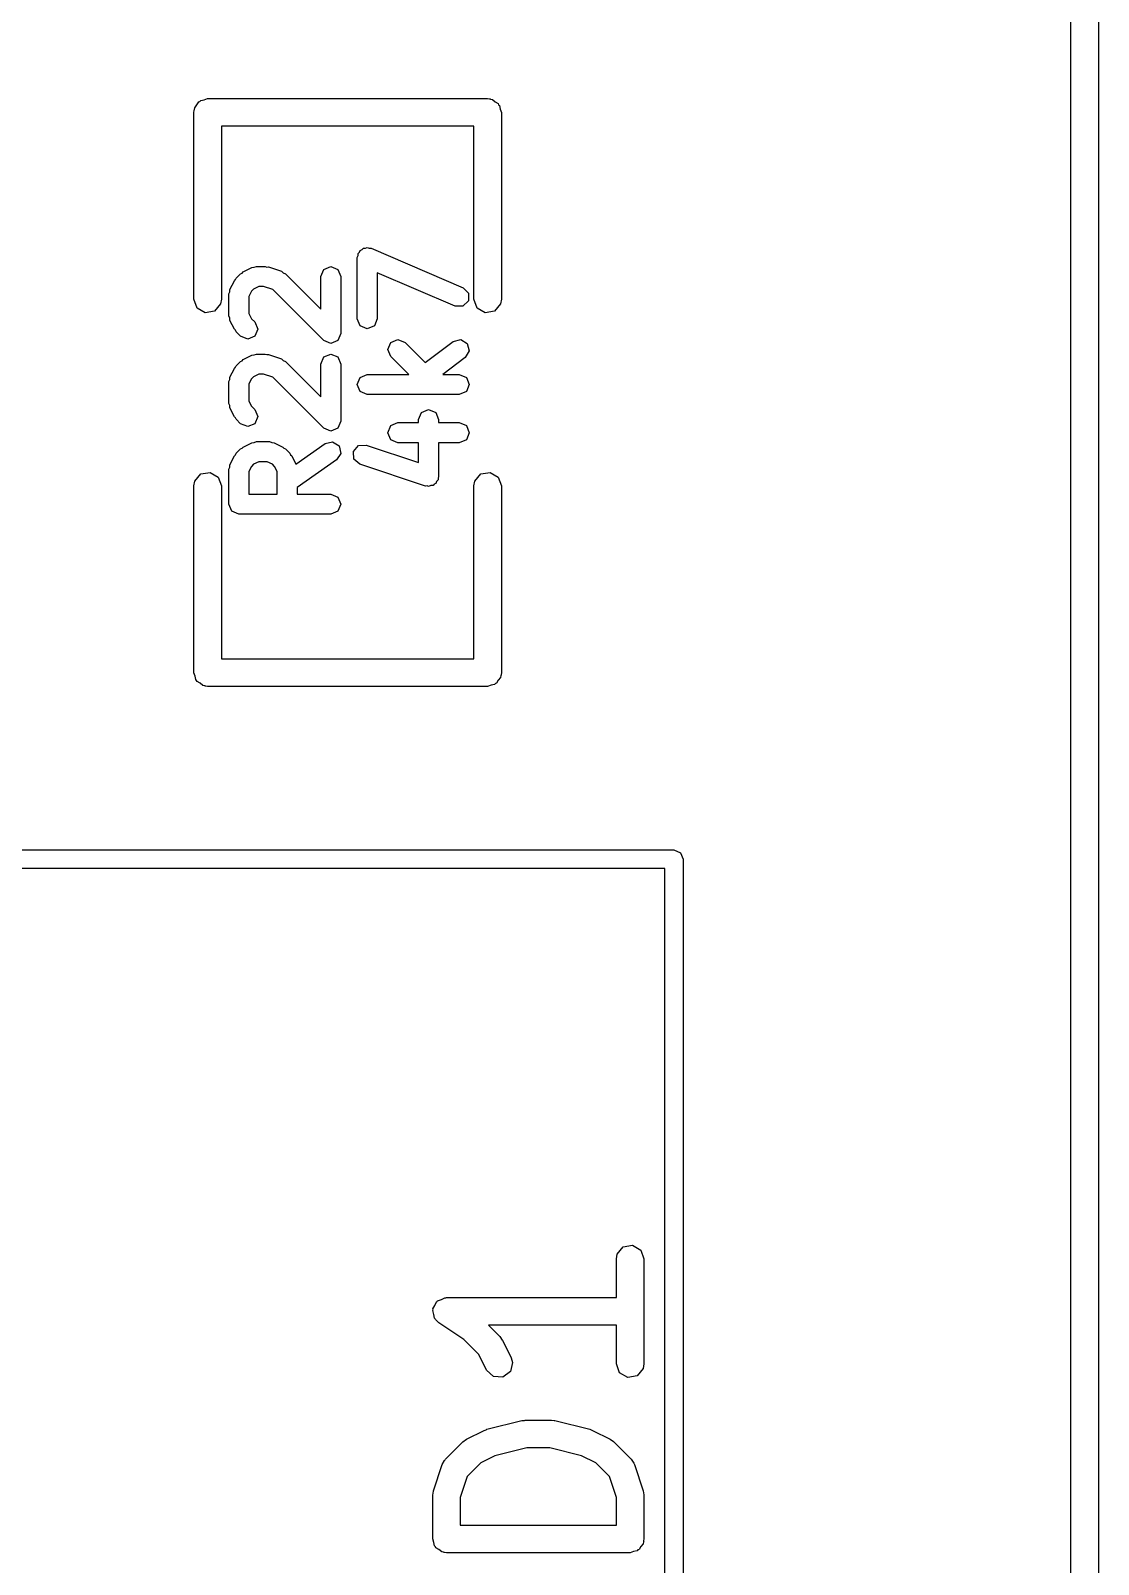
# Model space of a CAD drawing. Extents: x 1.92 to 3.29, y 0.28 to 3.35.
# Drawn here: x 2.9626 to 3.1913, y 0.758 to 1.0865 of the extents above; entities that cross this region are included whole.
import ezdxf

# ---------------------------------------------------------------- set-up
doc = ezdxf.new("R2010")
doc.units = 0
doc.header["$MEASUREMENT"] = 0
doc.layers.add('BLACK', color=7, linetype='CONTINUOUS')

msp = doc.modelspace()

# ---------------------------------------------------------------- linework, layer by layer
at = {"layer": 'BLACK', "linetype": 'CONTINUOUS'}
for p, q in [((3.19134, 2.01315), (3.19134, 0.280866)), ((3.18543, 0.283819), (3.18543, 2.0102)), ((2.99822, 1.0706), (2.9986, 1.07126)), ((2.9986, 1.07126), (2.99885, 1.07135)), ((2.99885, 1.07135), (2.99902, 1.07156)), ((2.99902, 1.07156), (2.99978, 1.07169)), ((2.99978, 1.07169), (3.0005, 1.07195)), ((3.0005, 1.07195), (3.0605, 1.07195)), ((3.0605, 1.07195), (3.06088, 1.07189)), ((3.06088, 1.07189), (3.06101, 1.07191)), ((3.06101, 1.07191), (3.06113, 1.07184)), ((3.06113, 1.07184), (3.06151, 1.07177)), ((3.06151, 1.07177), (3.0621, 1.07128)), ((3.0621, 1.07128), (3.06276, 1.0709)), ((3.06276, 1.0709), (3.06285, 1.07065)), ((2.99755, 1.069), (2.99761, 1.06938)), ((2.99755, 1.029), (2.99755, 1.069)), ((2.99759, 1.06951), (2.99766, 1.06963)), ((2.99761, 1.06938), (2.99759, 1.06951)), ((2.99766, 1.06963), (2.99773, 1.07001)), ((2.99773, 1.07001), (2.99822, 1.0706)), ((3.06285, 1.07065), (3.06306, 1.07048)), ((3.06306, 1.07048), (3.06319, 1.06972)), ((3.06319, 1.06972), (3.06345, 1.069)), ((3.06345, 1.069), (3.06345, 1.029)), ((3.05755, 1.06605), (3.00345, 1.06605)), ((3.00345, 1.06605), (3.00345, 1.029)), ((3.05755, 1.029), (3.05755, 1.06605)), ((3.03256, 1.03792), (3.03273, 1.03833)), ((3.03273, 1.03833), (3.03274, 1.03877)), ((3.03274, 1.03877), (3.03303, 1.03906)), ((3.03303, 1.03906), (3.03319, 1.03944)), ((3.03319, 1.03944), (3.0336, 1.03961)), ((3.0336, 1.03961), (3.03391, 1.03992)), ((3.03391, 1.03992), (3.03433, 1.03991)), ((3.03433, 1.03991), (3.03471, 1.04007)), ((3.03471, 1.04007), (3.03512, 1.0399)), ((3.03512, 1.0399), (3.03556, 1.0399)), ((3.03556, 1.0399), (3.05526, 1.03145)), ((3.00789, 1.03458), (3.00813, 1.03484)), ((3.00813, 1.03484), (3.01, 1.03578)), ((3.01, 1.03578), (3.0105, 1.03582)), ((3.0105, 1.03582), (3.01096, 1.03601)), ((3.01096, 1.03601), (3.01284, 1.03601)), ((3.01284, 1.03601), (3.01317, 1.03587)), ((3.01317, 1.03587), (3.01352, 1.0359)), ((3.01352, 1.0359), (3.01633, 1.03496)), ((3.01633, 1.03496), (3.01671, 1.03463)), ((3.02476, 1.03386), (3.02539, 1.03538)), ((3.02539, 1.03538), (3.02691, 1.03601)), ((3.02691, 1.03601), (3.02843, 1.03538)), ((3.02843, 1.03538), (3.02906, 1.03386)), ((3.03256, 1.02479), (3.03256, 1.03792)), ((3.00529, 1.03107), (3.00623, 1.03294)), ((3.00623, 1.03294), (3.00649, 1.03318)), ((3.00649, 1.03318), (3.00663, 1.0335)), ((3.00663, 1.0335), (3.00757, 1.03444)), ((3.00757, 1.03444), (3.00789, 1.03458)), ((3.01147, 1.03171), (3.01036, 1.03115)), ((3.01249, 1.03171), (3.01147, 1.03171)), ((3.01449, 1.03104), (3.01249, 1.03171)), ((3.01671, 1.03463), (3.01717, 1.03444)), ((3.01717, 1.03444), (3.02476, 1.02685)), ((3.02476, 1.02685), (3.02476, 1.03386)), ((3.02906, 1.03386), (3.02906, 1.02166)), ((3.05356, 1.0275), (3.03686, 1.03466)), ((3.03686, 1.03466), (3.03686, 1.02479)), ((3.05526, 1.03145), (3.05641, 1.03028)), ((2.99824, 1.0271), (2.99755, 1.029)), ((3.00345, 1.029), (3.00327, 1.02799)), ((3.00506, 1.03011), (3.00525, 1.03057)), ((3.00506, 1.02542), (3.00506, 1.03011)), ((3.00525, 1.03057), (3.00529, 1.03107)), ((3.00992, 1.03071), (3.00936, 1.0296)), ((3.00936, 1.0296), (3.00936, 1.02592)), ((3.01036, 1.03115), (3.00992, 1.03071)), ((3.02539, 1.02014), (3.01449, 1.03104)), ((3.05639, 1.02863), (3.05521, 1.02748)), ((3.05641, 1.03028), (3.05639, 1.02863)), ((3.05824, 1.0271), (3.05755, 1.029)), ((3.06345, 1.029), (3.06327, 1.02799)), ((2.99999, 1.02609), (2.99824, 1.0271)), ((3.00198, 1.02644), (2.99999, 1.02609)), ((3.00327, 1.02799), (3.00198, 1.02644)), ((3.00525, 1.02495), (3.00506, 1.02542)), ((3.00529, 1.02446), (3.00525, 1.02495)), ((3.00936, 1.02592), (3.00992, 1.02481)), ((3.05521, 1.02748), (3.05356, 1.0275)), ((3.05999, 1.02609), (3.05824, 1.0271)), ((3.06198, 1.02644), (3.05999, 1.02609)), ((3.06327, 1.02799), (3.06198, 1.02644)), ((3.00623, 1.02258), (3.00529, 1.02446)), ((3.00649, 1.02235), (3.00623, 1.02258)), ((3.00663, 1.02202), (3.00649, 1.02235)), ((3.00757, 1.02108), (3.00663, 1.02202)), ((3.00992, 1.02481), (3.01061, 1.02412)), ((3.01061, 1.02412), (3.01124, 1.0226)), ((3.01124, 1.0226), (3.01061, 1.02108)), ((3.02906, 1.02166), (3.02843, 1.02014)), ((3.03319, 1.02327), (3.03256, 1.02479)), ((3.03471, 1.02264), (3.03319, 1.02327)), ((3.03623, 1.02327), (3.03471, 1.02264)), ((3.03686, 1.02479), (3.03623, 1.02327)), ((3.00909, 1.02045), (3.00757, 1.02108)), ((3.01061, 1.02108), (3.00909, 1.02045)), ((3.02691, 1.01951), (3.02539, 1.02014)), ((3.02843, 1.02014), (3.02691, 1.01951)), ((3.03913, 1.01822), (3.03976, 1.01974)), ((3.03976, 1.01974), (3.04128, 1.02037)), ((3.04128, 1.02037), (3.0428, 1.01974)), ((3.0428, 1.01974), (3.04711, 1.01543)), ((3.04711, 1.01543), (3.05312, 1.01994)), ((3.05312, 1.01994), (3.05472, 1.02035)), ((3.05472, 1.02035), (3.05613, 1.01951)), ((3.05613, 1.01951), (3.05654, 1.01792)), ((3.00663, 1.01474), (3.00757, 1.01568)), ((3.00757, 1.01568), (3.00789, 1.01582)), ((3.00789, 1.01582), (3.00813, 1.01608)), ((3.00813, 1.01608), (3.01, 1.01702)), ((3.01, 1.01702), (3.0105, 1.01706)), ((3.0105, 1.01706), (3.01096, 1.01725)), ((3.01096, 1.01725), (3.01284, 1.01725)), ((3.01284, 1.01725), (3.01317, 1.01711)), ((3.01317, 1.01711), (3.01352, 1.01714)), ((3.01352, 1.01714), (3.01633, 1.0162)), ((3.01633, 1.0162), (3.01671, 1.01587)), ((3.01671, 1.01587), (3.01717, 1.01568)), ((3.01717, 1.01568), (3.02476, 1.00809)), ((3.02476, 1.0151), (3.02539, 1.01662)), ((3.02476, 1.00809), (3.02476, 1.0151)), ((3.02539, 1.01662), (3.02691, 1.01725)), ((3.02691, 1.01725), (3.02843, 1.01662)), ((3.02843, 1.01662), (3.02906, 1.0151)), ((3.02906, 1.0151), (3.02906, 1.0029)), ((3.03976, 1.0167), (3.03913, 1.01822)), ((3.04359, 1.01287), (3.03976, 1.0167)), ((3.0557, 1.0165), (3.05086, 1.01287)), ((3.05654, 1.01792), (3.0557, 1.0165)), ((3.00506, 1.01135), (3.00525, 1.01181)), ((3.00525, 1.01181), (3.00529, 1.01231)), ((3.00529, 1.01231), (3.00623, 1.01418)), ((3.00623, 1.01418), (3.00649, 1.01441)), ((3.00649, 1.01441), (3.00663, 1.01474)), ((3.00992, 1.01195), (3.00936, 1.01084)), ((3.01036, 1.01239), (3.00992, 1.01195)), ((3.01147, 1.01295), (3.01036, 1.01239)), ((3.01249, 1.01295), (3.01147, 1.01295)), ((3.01449, 1.01228), (3.01249, 1.01295)), ((3.02539, 1.00138), (3.01449, 1.01228)), ((3.03256, 1.01072), (3.03319, 1.01224)), ((3.03319, 1.01224), (3.03471, 1.01287)), ((3.03471, 1.01287), (3.04359, 1.01287)), ((3.05086, 1.01287), (3.05441, 1.01287)), ((3.05441, 1.01287), (3.05593, 1.01224)), ((3.05593, 1.01224), (3.05656, 1.01072)), ((3.00506, 1.00665), (3.00506, 1.01135)), ((3.00936, 1.01084), (3.00936, 1.00716)), ((3.03319, 1.0092), (3.03256, 1.01072)), ((3.03471, 1.00857), (3.03319, 1.0092)), ((3.05441, 1.00857), (3.03471, 1.00857)), ((3.05593, 1.0092), (3.05441, 1.00857)), ((3.05656, 1.01072), (3.05593, 1.0092)), ((3.00525, 1.00619), (3.00506, 1.00665)), ((3.00529, 1.00569), (3.00525, 1.00619)), ((3.00623, 1.00382), (3.00529, 1.00569)), ((3.00936, 1.00716), (3.00992, 1.00605)), ((3.00992, 1.00605), (3.01061, 1.00536)), ((3.01061, 1.00536), (3.01124, 1.00384)), ((3.04632, 1.00473), (3.04785, 1.00536)), ((3.04785, 1.00536), (3.04937, 1.00473)), ((3.00649, 1.00359), (3.00623, 1.00382)), ((3.00663, 1.00326), (3.00649, 1.00359)), ((3.00757, 1.00232), (3.00663, 1.00326)), ((3.00909, 1.00169), (3.00757, 1.00232)), ((3.01061, 1.00232), (3.00909, 1.00169)), ((3.01124, 1.00384), (3.01061, 1.00232)), ((3.02906, 1.0029), (3.02843, 1.00138)), ((3.03913, 1.0004), (3.03976, 1.00192)), ((3.03976, 1.00192), (3.04128, 1.00255)), ((3.04128, 1.00255), (3.0457, 1.00255)), ((3.0457, 1.00321), (3.04632, 1.00473)), ((3.0457, 1.00255), (3.0457, 1.00321)), ((3.04937, 1.00473), (3.05, 1.00321)), ((3.05, 1.00321), (3.05, 1.00255)), ((3.05, 1.00255), (3.05441, 1.00255)), ((3.05441, 1.00255), (3.05593, 1.00192)), ((3.05593, 1.00192), (3.05656, 1.0004)), ((3.02691, 1.00075), (3.02539, 1.00138)), ((3.02843, 1.00138), (3.02691, 1.00075)), ((3.03976, 0.998877), (3.03913, 1.0004)), ((3.04128, 0.998248), (3.03976, 0.998877)), ((3.05593, 0.998877), (3.05441, 0.998248)), ((3.05656, 1.0004), (3.05593, 0.998877)), ((3.00529, 0.993545), (3.00623, 0.995421)), ((3.00623, 0.995421), (3.00649, 0.995653)), ((3.00649, 0.995653), (3.00663, 0.99598)), ((3.00663, 0.99598), (3.00757, 0.996918)), ((3.00757, 0.996918), (3.00789, 0.997053)), ((3.00789, 0.997053), (3.00813, 0.997321)), ((3.00813, 0.997321), (3.01, 0.998259)), ((3.01, 0.998259), (3.0105, 0.998294)), ((3.0105, 0.998294), (3.01096, 0.998486)), ((3.01096, 0.998486), (3.01378, 0.998486)), ((3.01378, 0.998486), (3.01424, 0.998294)), ((3.01424, 0.998294), (3.01474, 0.998259)), ((3.01474, 0.998259), (3.01662, 0.997321)), ((3.01662, 0.997321), (3.01685, 0.997053)), ((3.01685, 0.997053), (3.01717, 0.996918)), ((3.01717, 0.996918), (3.01811, 0.99598)), ((3.01811, 0.99598), (3.01825, 0.995653)), ((3.01825, 0.995653), (3.01852, 0.995421)), ((3.01852, 0.995421), (3.01938, 0.993689)), ((3.01938, 0.993689), (3.02568, 0.998097)), ((3.02568, 0.998097), (3.02729, 0.998453)), ((3.02729, 0.998453), (3.02867, 0.997569)), ((3.02903, 0.995962), (3.02814, 0.994574)), ((3.02867, 0.997569), (3.02903, 0.995962)), ((3.03173, 0.996387), (3.03281, 0.99763)), ((3.03185, 0.994746), (3.03173, 0.996387)), ((3.03281, 0.99763), (3.03445, 0.997747)), ((3.03445, 0.997747), (3.0457, 0.994)), ((3.0457, 0.998248), (3.04128, 0.998248)), ((3.0457, 0.994), (3.0457, 0.998248)), ((3.05441, 0.998248), (3.05, 0.998248)), ((3.05, 0.998248), (3.05, 0.991017)), ((3.00506, 0.992583), (3.00525, 0.993046)), ((3.00506, 0.985079), (3.00506, 0.992583)), ((3.00525, 0.993046), (3.00529, 0.993545)), ((3.00992, 0.993186), (3.00936, 0.992076)), ((3.00936, 0.992076), (3.00936, 0.987229)), ((3.01036, 0.993631), (3.00992, 0.993186)), ((3.01147, 0.994186), (3.01036, 0.993631)), ((3.01327, 0.994186), (3.01147, 0.994186)), ((3.01438, 0.993631), (3.01327, 0.994186)), ((3.01483, 0.993186), (3.01438, 0.993631)), ((3.01538, 0.992076), (3.01483, 0.993186)), ((3.01538, 0.987229), (3.01538, 0.992076)), ((3.02814, 0.994574), (3.01968, 0.98865)), ((3.03309, 0.993667), (3.03185, 0.994746)), ((3.04717, 0.988977), (3.03309, 0.993667)), ((2.99755, 0.989), (2.99773, 0.99001)), ((2.99755, 0.949), (2.99755, 0.989)), ((2.99773, 0.99001), (2.99902, 0.991557)), ((2.99902, 0.991557), (3.00101, 0.991908)), ((3.00101, 0.991908), (3.00276, 0.990898)), ((3.00276, 0.990898), (3.00345, 0.989)), ((3.00345, 0.989), (3.00345, 0.951953)), ((3.04752, 0.989002), (3.04717, 0.988977)), ((3.04785, 0.988867), (3.04752, 0.989002)), ((3.04831, 0.989058), (3.04785, 0.988867)), ((3.04881, 0.989094), (3.04831, 0.989058)), ((3.04904, 0.989361), (3.04881, 0.989094)), ((3.04937, 0.989496), (3.04904, 0.989361)), ((3.04956, 0.989959), (3.04937, 0.989496)), ((3.04988, 0.990337), (3.04956, 0.989959)), ((3.05, 0.991017), (3.04986, 0.99069)), ((3.04986, 0.99069), (3.04988, 0.990337)), ((3.05755, 0.989), (3.05773, 0.99001)), ((3.05755, 0.951953), (3.05755, 0.989)), ((3.05773, 0.99001), (3.05902, 0.991557)), ((3.05902, 0.991557), (3.06101, 0.991908)), ((3.06101, 0.991908), (3.06276, 0.990898)), ((3.06276, 0.990898), (3.06345, 0.989)), ((3.06345, 0.989), (3.06345, 0.949)), ((3.00936, 0.987229), (3.01538, 0.987229)), ((3.01968, 0.98865), (3.01968, 0.987229)), ((3.01968, 0.987229), (3.02691, 0.987229)), ((3.02691, 0.987229), (3.02843, 0.986599)), ((3.02843, 0.986599), (3.02906, 0.985079)), ((3.00569, 0.983558), (3.00506, 0.985079)), ((3.00721, 0.982929), (3.00569, 0.983558)), ((3.02691, 0.982929), (3.00721, 0.982929)), ((3.02843, 0.983558), (3.02691, 0.982929)), ((3.02906, 0.985079), (3.02843, 0.983558)), ((3.00345, 0.951953), (3.05755, 0.951953)), ((2.99781, 0.948279), (2.99755, 0.949)), ((2.99794, 0.947524), (2.99781, 0.948279)), ((2.99815, 0.947352), (2.99794, 0.947524)), ((2.99824, 0.947102), (2.99815, 0.947352)), ((2.9989, 0.946718), (2.99824, 0.947102)), ((2.99949, 0.946225), (2.9989, 0.946718)), ((2.99987, 0.946158), (2.99949, 0.946225)), ((2.99999, 0.946092), (2.99987, 0.946158)), ((3.00012, 0.946115), (2.99999, 0.946092)), ((3.0005, 0.946047), (3.00012, 0.946115)), ((3.0605, 0.946047), (3.0005, 0.946047)), ((3.06122, 0.94631), (3.0605, 0.946047)), ((3.06198, 0.946443), (3.06122, 0.94631)), ((3.06215, 0.946647), (3.06198, 0.946443)), ((3.0624, 0.946738), (3.06215, 0.946647)), ((3.06278, 0.947402), (3.0624, 0.946738)), ((3.06327, 0.94799), (3.06278, 0.947402)), ((3.06334, 0.948374), (3.06327, 0.94799)), ((3.06341, 0.948487), (3.06334, 0.948374)), ((3.06345, 0.949), (3.06339, 0.948616)), ((3.06339, 0.948616), (3.06341, 0.948487)), ((2.74606, 0.911024), (3.10039, 0.911024)), ((3.10039, 0.911024), (3.10179, 0.910447)), ((3.10179, 0.910447), (3.10236, 0.909055)), ((3.09843, 0.907087), (2.74803, 0.907087)), ((3.09843, 0.477953), (3.09843, 0.907087)), ((3.10236, 0.909055), (3.10236, 0.475984)), ((3.08809, 0.823453), (3.08826, 0.824463)), ((3.08826, 0.824463), (3.08956, 0.82601)), ((3.08956, 0.82601), (3.09155, 0.826361)), ((3.09155, 0.826361), (3.0933, 0.825351)), ((3.0933, 0.825351), (3.09399, 0.823453)), ((3.08809, 0.815157), (3.08809, 0.823453)), ((3.09399, 0.823453), (3.09399, 0.800956)), ((3.04977, 0.814467), (3.05058, 0.81476)), ((3.05058, 0.81476), (3.05134, 0.81514)), ((3.05134, 0.81514), (3.05151, 0.815099)), ((3.05151, 0.815099), (3.05167, 0.815157)), ((3.05167, 0.815157), (3.08809, 0.815157)), ((3.04872, 0.812395), (3.04879, 0.81255)), ((3.04896, 0.811572), (3.04872, 0.812395)), ((3.04876, 0.812717), (3.04919, 0.81346)), ((3.04879, 0.81255), (3.04876, 0.812717)), ((3.04911, 0.810728), (3.04896, 0.811572)), ((3.04919, 0.81346), (3.04953, 0.814244)), ((3.04953, 0.814244), (3.04969, 0.81432)), ((3.04969, 0.81432), (3.04977, 0.814467)), ((3.04924, 0.810619), (3.04911, 0.810728)), ((3.04929, 0.810456), (3.04924, 0.810619)), ((3.05003, 0.809748), (3.04929, 0.810456)), ((3.05541, 0.80616), (3.05003, 0.809748)), ((3.08809, 0.809252), (3.06067, 0.809252)), ((3.06067, 0.809252), (3.06313, 0.806794)), ((3.08809, 0.800956), (3.08809, 0.809252)), ((3.05862, 0.802957), (3.05541, 0.80616)), ((3.06313, 0.806794), (3.06364, 0.80607)), ((3.06364, 0.80607), (3.06368, 0.806026)), ((3.06368, 0.806026), (3.06556, 0.802277)), ((3.06028, 0.799636), (3.05862, 0.802957)), ((3.06556, 0.802277), (3.06585, 0.801294)), ((3.06174, 0.798247), (3.06028, 0.799636)), ((3.06376, 0.798126), (3.06174, 0.798247)), ((3.06538, 0.799329), (3.06376, 0.798126)), ((3.06585, 0.801294), (3.06538, 0.799329)), ((3.08878, 0.799058), (3.08809, 0.800956)), ((3.09053, 0.798048), (3.08878, 0.799058)), ((3.09251, 0.798399), (3.09053, 0.798048)), ((3.09381, 0.799946), (3.09251, 0.798399)), ((3.09399, 0.800956), (3.09381, 0.799946)), ((3.06033, 0.786948), (3.06783, 0.788823)), ((3.06783, 0.788823), (3.06841, 0.788864)), ((3.06841, 0.788864), (3.06854, 0.788911)), ((3.06854, 0.788911), (3.07417, 0.788911)), ((3.07417, 0.788911), (3.07475, 0.788808)), ((3.07475, 0.788808), (3.07488, 0.788823)), ((3.07488, 0.788823), (3.08238, 0.786948)), ((3.05597, 0.784849), (3.05972, 0.786724)), ((3.05972, 0.786724), (3.06021, 0.78687)), ((3.06021, 0.78687), (3.06033, 0.786948)), ((3.08238, 0.786948), (3.08285, 0.78674)), ((3.08285, 0.78674), (3.08299, 0.786724)), ((3.08299, 0.786724), (3.08673, 0.784849)), ((3.05146, 0.780547), (3.0552, 0.784296)), ((3.0552, 0.784296), (3.05593, 0.784803)), ((3.05593, 0.784803), (3.05597, 0.784849)), ((3.0689, 0.783005), (3.06207, 0.781297)), ((3.0738, 0.783005), (3.0689, 0.783005)), ((3.08063, 0.781297), (3.0738, 0.783005)), ((3.08673, 0.784849), (3.08744, 0.784324)), ((3.08744, 0.784324), (3.0875, 0.784296)), ((3.0875, 0.784296), (3.09125, 0.780547)), ((3.04887, 0.773768), (3.05074, 0.779393)), ((3.05074, 0.779393), (3.05123, 0.780294)), ((3.05123, 0.780294), (3.05138, 0.780387)), ((3.05138, 0.780387), (3.05146, 0.780547)), ((3.05904, 0.779782), (3.05612, 0.776864)), ((3.06207, 0.781297), (3.05904, 0.779782)), ((3.08367, 0.779782), (3.08063, 0.781297)), ((3.08658, 0.776864), (3.08367, 0.779782)), ((3.09125, 0.780547), (3.09184, 0.779707)), ((3.09184, 0.779707), (3.09186, 0.779531)), ((3.09186, 0.779531), (3.09197, 0.779393)), ((3.09197, 0.779393), (3.09384, 0.773768)), ((3.05612, 0.776864), (3.05462, 0.772355)), ((3.08809, 0.772356), (3.08658, 0.776864)), ((3.04872, 0.772835), (3.04887, 0.773704)), ((3.04872, 0.763461), (3.04872, 0.772835)), ((3.04887, 0.773704), (3.04887, 0.773768)), ((3.05462, 0.772355), (3.05462, 0.766414)), ((3.08809, 0.766414), (3.08809, 0.772356)), ((3.09384, 0.773768), (3.09397, 0.772895)), ((3.09397, 0.772895), (3.09399, 0.772835)), ((3.09399, 0.772835), (3.09399, 0.763461)), ((3.05462, 0.766414), (3.08809, 0.766414)), ((3.04898, 0.76274), (3.04872, 0.763461)), ((3.04911, 0.761984), (3.04898, 0.76274)), ((3.09381, 0.762451), (3.09332, 0.761863)), ((3.09388, 0.762834), (3.09381, 0.762451)), ((3.09395, 0.762948), (3.09388, 0.762834)), ((3.09399, 0.763461), (3.09392, 0.763077)), ((3.09392, 0.763077), (3.09395, 0.762948)), ((3.04932, 0.761813), (3.04911, 0.761984)), ((3.04941, 0.761563), (3.04932, 0.761813)), ((3.05007, 0.761179), (3.04941, 0.761563)), ((3.05066, 0.760686), (3.05007, 0.761179)), ((3.05104, 0.760618), (3.05066, 0.760686)), ((3.05116, 0.760553), (3.05104, 0.760618)), ((3.05128, 0.760576), (3.05116, 0.760553)), ((3.05167, 0.760508), (3.05128, 0.760576)), ((3.09104, 0.760508), (3.05167, 0.760508)), ((3.09176, 0.76077), (3.09104, 0.760508)), ((3.09251, 0.760904), (3.09176, 0.76077)), ((3.09269, 0.761108), (3.09251, 0.760904)), ((3.09294, 0.761199), (3.09269, 0.761108)), ((3.09332, 0.761863), (3.09294, 0.761199))]:
    msp.add_line(p, q, dxfattribs=at)

doc.saveas('drawing.dxf')
